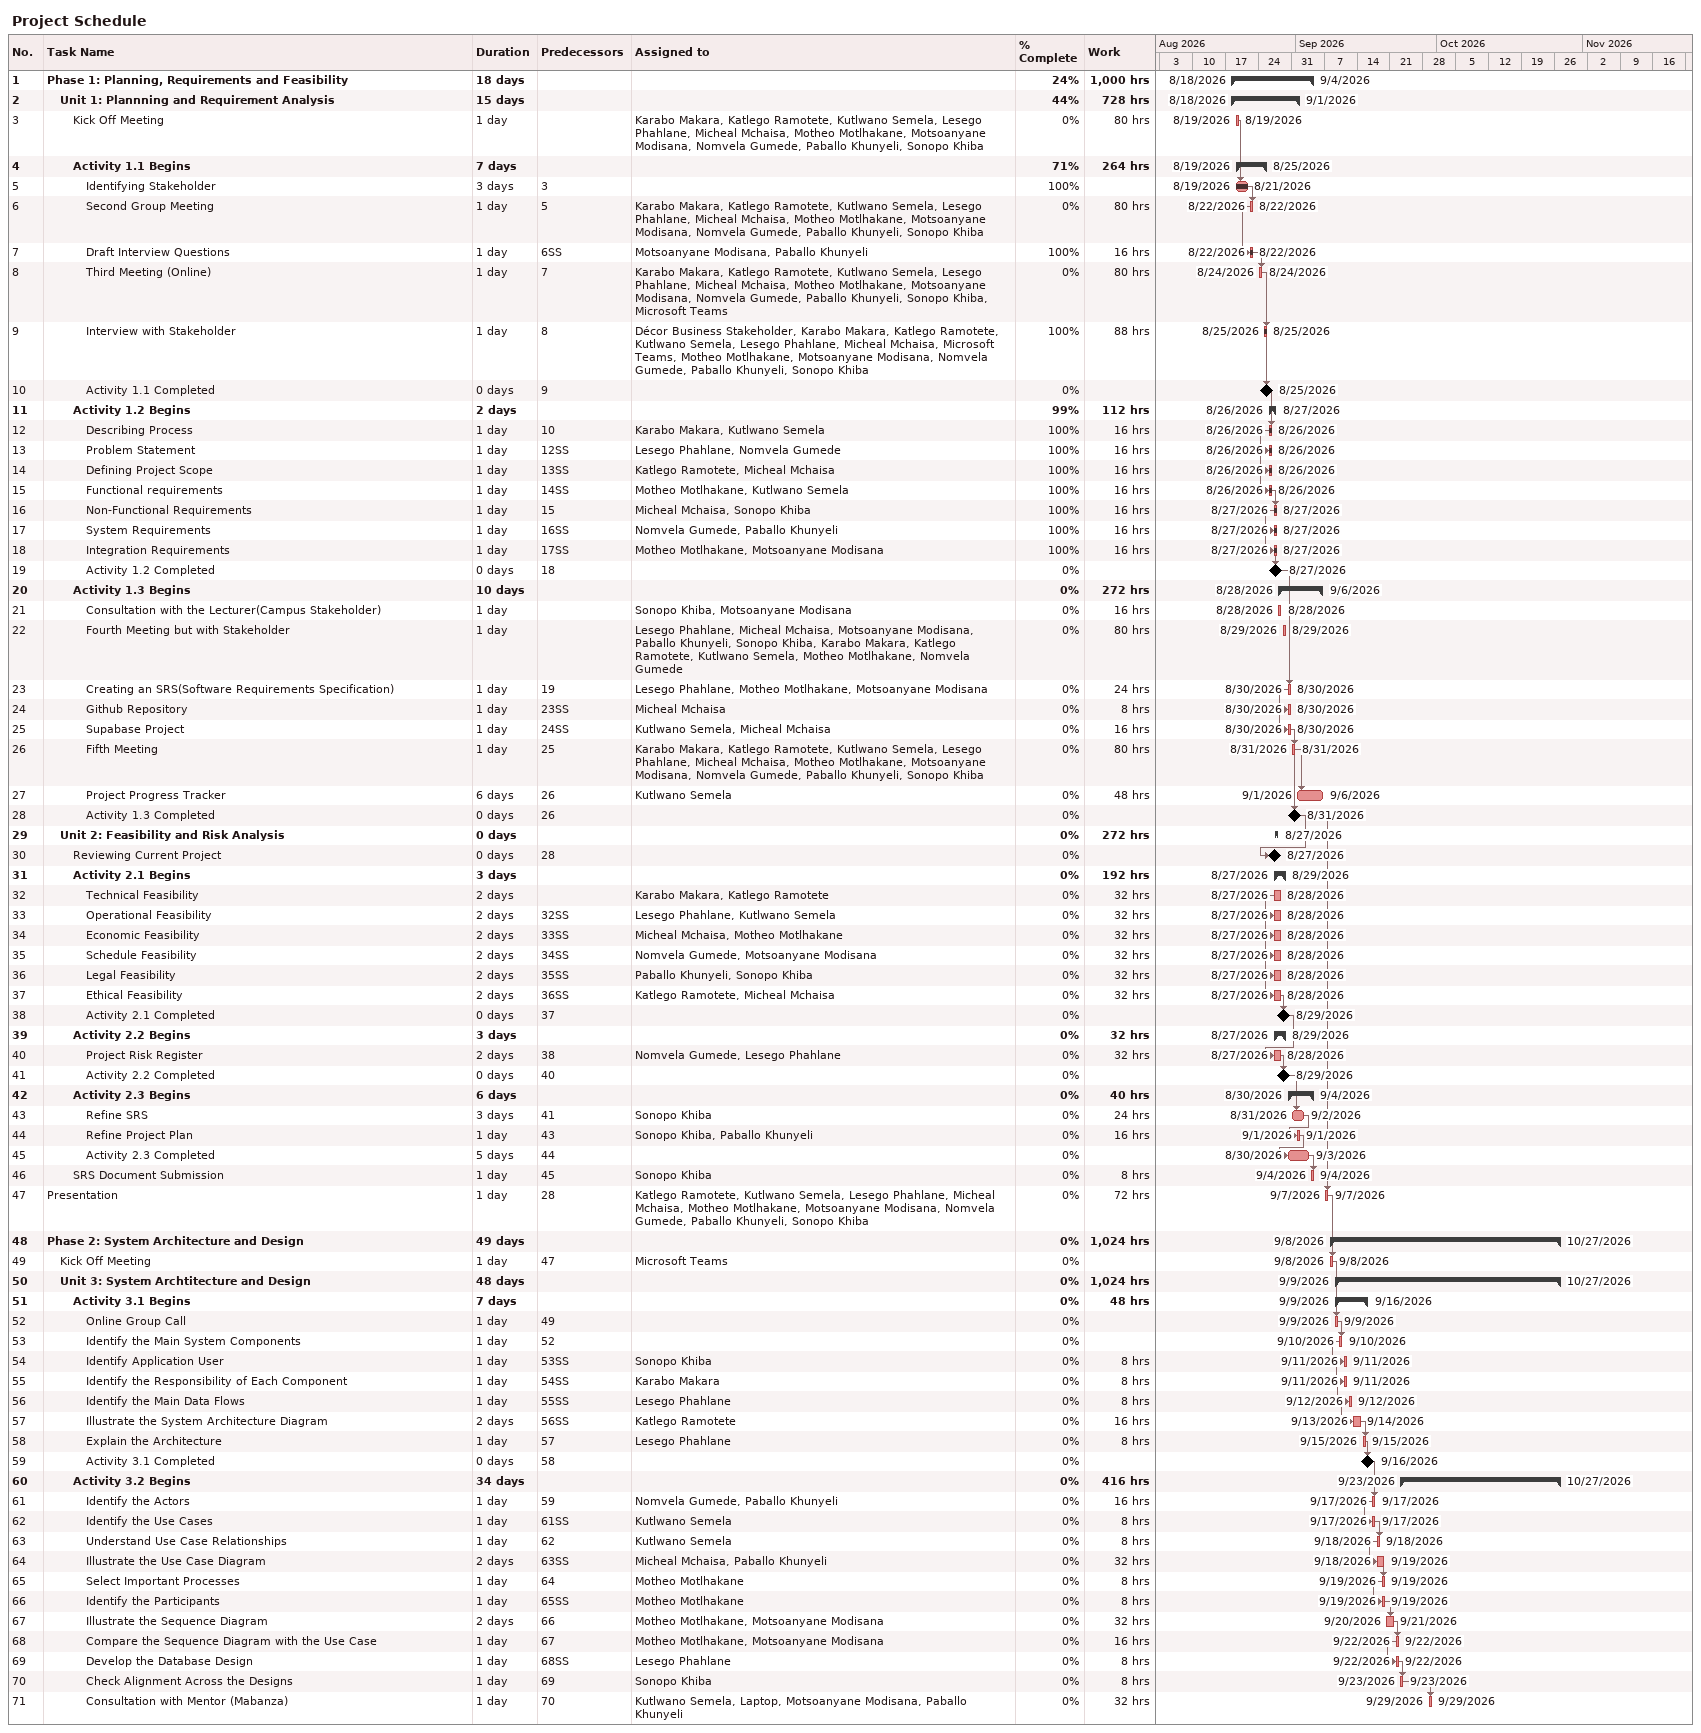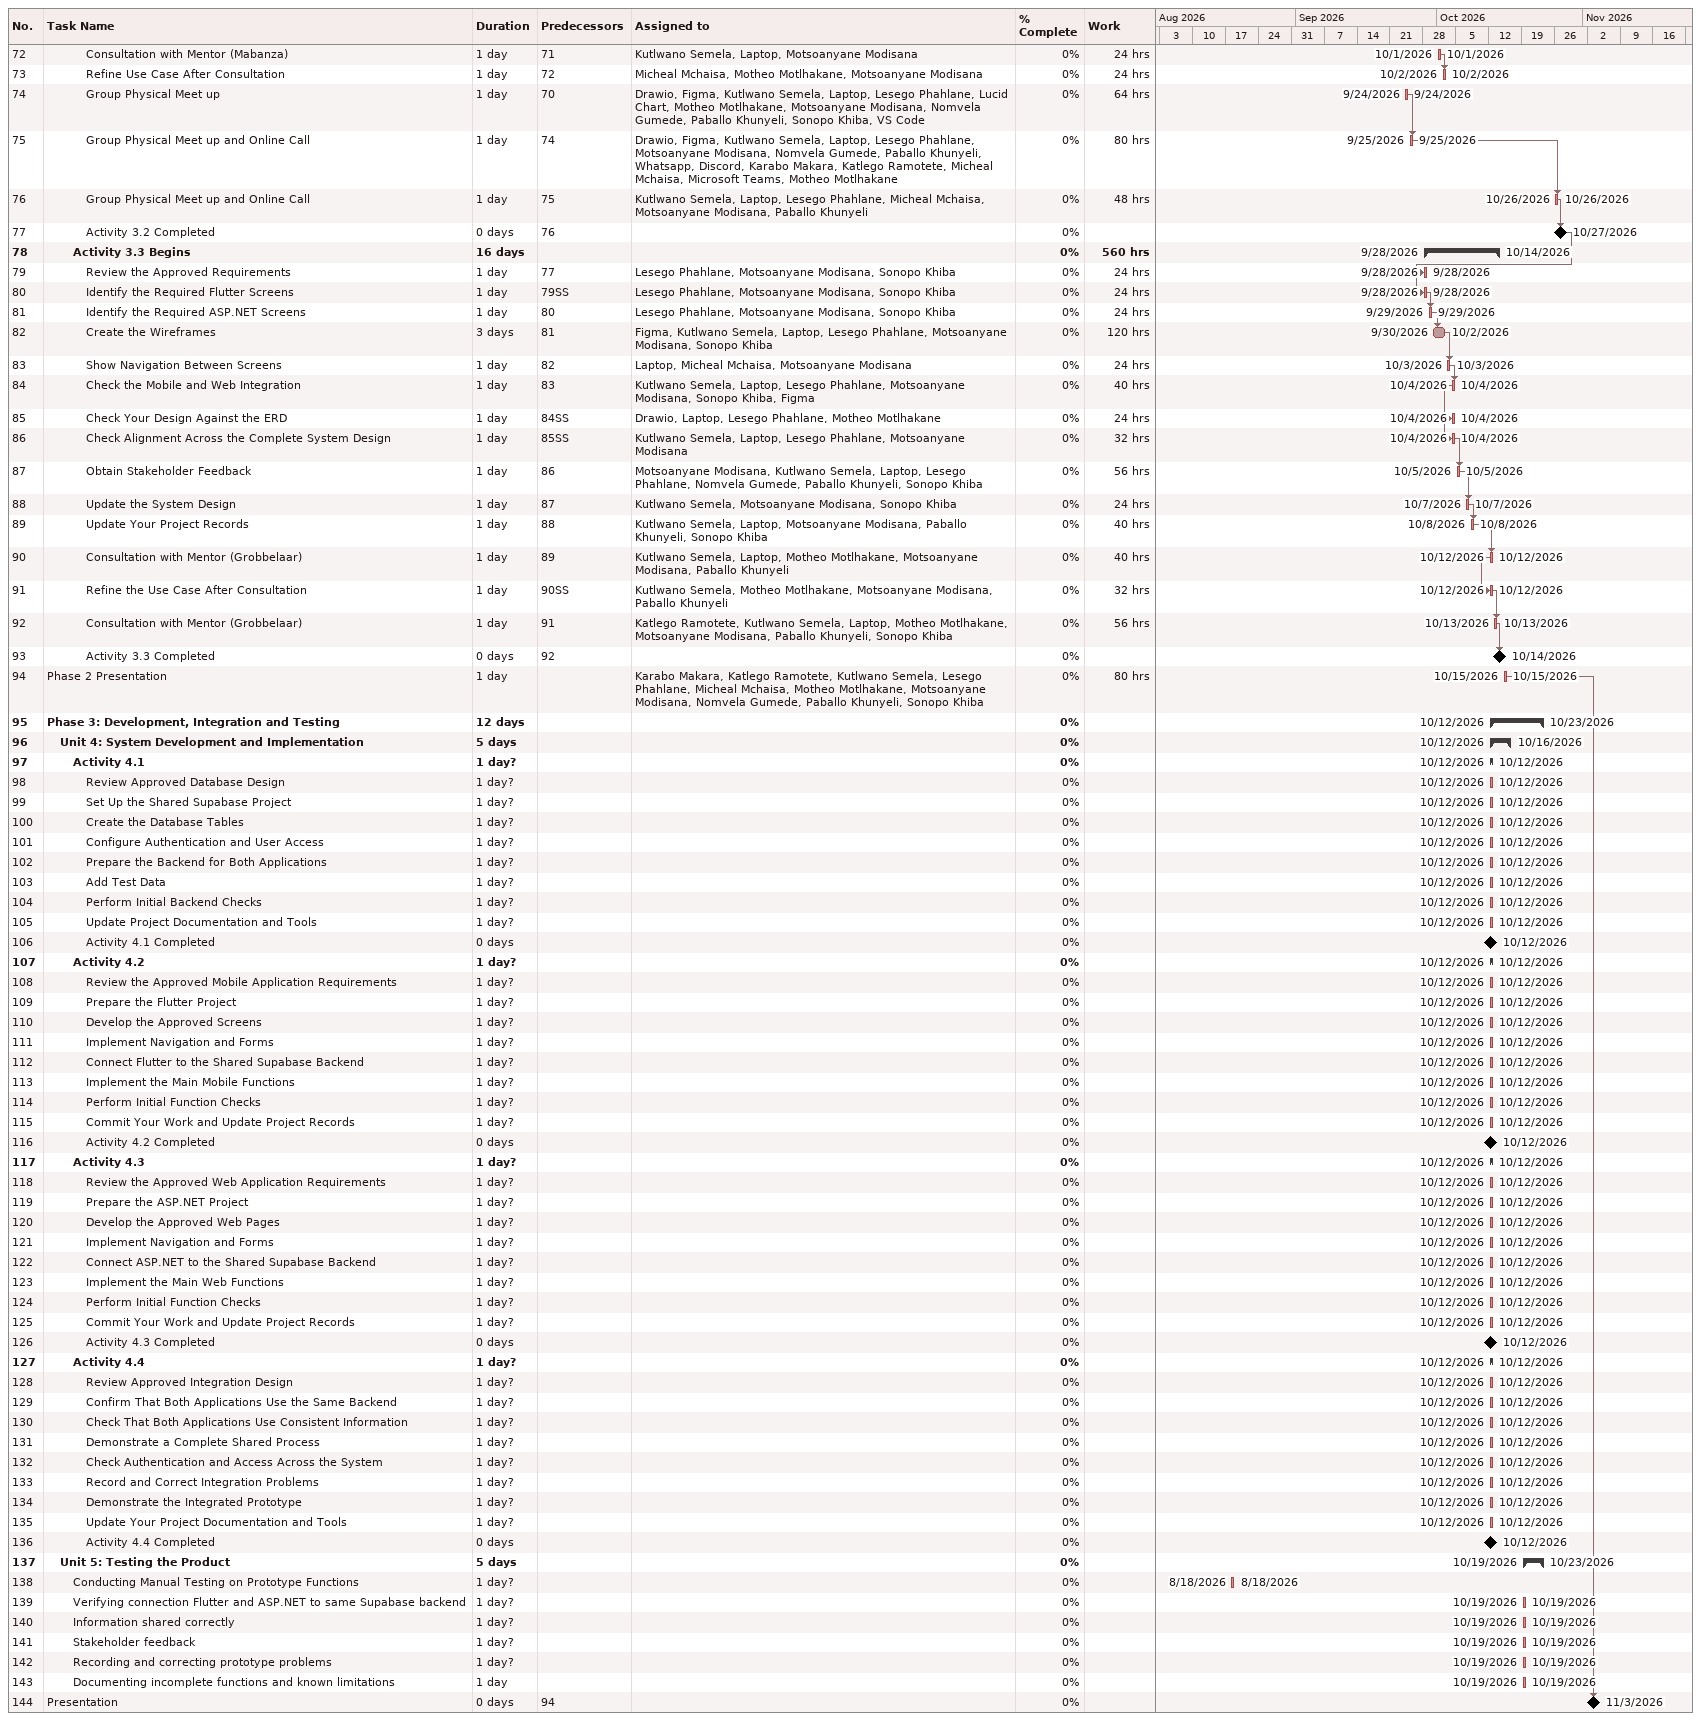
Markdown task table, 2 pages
Project Schedule

| ID | Level | Task | Duration | Start | Finish | Predecessors | Resources | % complete | Work (h) |
|---|---|---|---|---|---|---|---|---|---|
| 1 | 1 | **Phase 1: Planning, Requirements and Feasibility** | 18d | 2026-08-18 | 2026-09-04 |  |  | 24 | 1000 |
| 2 | 2 | **Unit 1: Plannning and Requirement Analysis** | 15d | 2026-08-18 | 2026-09-01 |  |  | 44 | 728 |
| 3 | 3 | Kick Off Meeting | 1d | 2026-08-19 | 2026-08-19 |  | Karabo Makara, Katlego Ramotete, Kutlwano Semela, Lesego Phahlane, Micheal Mchaisa, Motheo Motlhakane, Motsoanyane Modisana, Nomvela Gumede, Paballo Khunyeli, Sonopo Khiba | 0 | 80 |
| 4 | 3 | **Activity 1.1 Begins** | 7d | 2026-08-19 | 2026-08-25 |  |  | 71 | 264 |
| 5 | 4 | Identifying Stakeholder | 3d | 2026-08-19 | 2026-08-21 | 3 |  | 100 |  |
| 6 | 4 | Second Group Meeting | 1d | 2026-08-22 | 2026-08-22 | 5 | Karabo Makara, Katlego Ramotete, Kutlwano Semela, Lesego Phahlane, Micheal Mchaisa, Motheo Motlhakane, Motsoanyane Modisana, Nomvela Gumede, Paballo Khunyeli, Sonopo Khiba | 0 | 80 |
| 7 | 4 | Draft Interview Questions | 1d | 2026-08-22 | 2026-08-22 | 6SS | Motsoanyane Modisana, Paballo Khunyeli | 100 | 16 |
| 8 | 4 | Third Meeting (Online) | 1d | 2026-08-24 | 2026-08-24 | 7 | Karabo Makara, Katlego Ramotete, Kutlwano Semela, Lesego Phahlane, Micheal Mchaisa, Motheo Motlhakane, Motsoanyane Modisana, Nomvela Gumede, Paballo Khunyeli, Sonopo Khiba, Microsoft Teams | 0 | 80 |
| 9 | 4 | Interview with Stakeholder | 1d | 2026-08-25 | 2026-08-25 | 8 | Décor Business Stakeholder, Karabo Makara, Katlego Ramotete, Kutlwano Semela, Lesego Phahlane, Micheal Mchaisa, Microsoft Teams, Motheo Motlhakane, Motsoanyane Modisana, Nomvela Gumede, Paballo Khunyeli, Sonopo Khiba | 100 | 88 |
| 10 | 4 | Activity 1.1 Completed | 0d | 2026-08-25 | 2026-08-25 | 9 |  | 0 |  |
| 11 | 3 | **Activity 1.2 Begins** | 2d | 2026-08-26 | 2026-08-27 |  |  | 99 | 112 |
| 12 | 4 | Describing Process | 1d | 2026-08-26 | 2026-08-26 | 10 | Karabo Makara, Kutlwano Semela | 100 | 16 |
| 13 | 4 | Problem Statement | 1d | 2026-08-26 | 2026-08-26 | 12SS | Lesego Phahlane, Nomvela Gumede | 100 | 16 |
| 14 | 4 | Defining Project Scope | 1d | 2026-08-26 | 2026-08-26 | 13SS | Katlego Ramotete, Micheal Mchaisa | 100 | 16 |
| 15 | 4 | Functional requirements | 1d | 2026-08-26 | 2026-08-26 | 14SS | Motheo Motlhakane, Kutlwano Semela | 100 | 16 |
| 16 | 4 | Non-Functional Requirements | 1d | 2026-08-27 | 2026-08-27 | 15 | Micheal Mchaisa, Sonopo Khiba | 100 | 16 |
| 17 | 4 | System Requirements | 1d | 2026-08-27 | 2026-08-27 | 16SS | Nomvela Gumede, Paballo Khunyeli | 100 | 16 |
| 18 | 4 | Integration Requirements | 1d | 2026-08-27 | 2026-08-27 | 17SS | Motheo Motlhakane, Motsoanyane Modisana | 100 | 16 |
| 19 | 4 | Activity 1.2 Completed | 0d | 2026-08-27 | 2026-08-27 | 18 |  | 0 |  |
| 20 | 3 | **Activity 1.3 Begins** | 10d | 2026-08-28 | 2026-09-06 |  |  | 0 | 272 |
| 21 | 4 | Consultation with the Lecturer(Campus Stakeholder) | 1d | 2026-08-28 | 2026-08-28 |  | Sonopo Khiba, Motsoanyane Modisana | 0 | 16 |
| 22 | 4 | Fourth Meeting but with Stakeholder | 1d | 2026-08-29 | 2026-08-29 |  | Lesego Phahlane, Micheal Mchaisa, Motsoanyane Modisana, Paballo Khunyeli, Sonopo Khiba, Karabo Makara, Katlego Ramotete, Kutlwano Semela, Motheo Motlhakane, Nomvela Gumede | 0 | 80 |
| 23 | 4 | Creating an SRS(Software Requirements Specification) | 1d | 2026-08-30 | 2026-08-30 | 19 | Lesego Phahlane, Motheo Motlhakane, Motsoanyane Modisana | 0 | 24 |
| 24 | 4 | Github Repository | 1d | 2026-08-30 | 2026-08-30 | 23SS | Micheal Mchaisa | 0 | 8 |
| 25 | 4 | Supabase Project | 1d | 2026-08-30 | 2026-08-30 | 24SS | Kutlwano Semela, Micheal Mchaisa | 0 | 16 |
| 26 | 4 | Fifth Meeting | 1d | 2026-08-31 | 2026-08-31 | 25 | Karabo Makara, Katlego Ramotete, Kutlwano Semela, Lesego Phahlane, Micheal Mchaisa, Motheo Motlhakane, Motsoanyane Modisana, Nomvela Gumede, Paballo Khunyeli, Sonopo Khiba | 0 | 80 |
| 27 | 4 | Project Progress Tracker | 6d | 2026-09-01 | 2026-09-06 | 26 | Kutlwano Semela | 0 | 48 |
| 28 | 4 | Activity 1.3 Completed | 0d | 2026-08-31 | 2026-08-31 | 26 |  | 0 |  |
| 29 | 2 | **Unit 2: Feasibility and Risk Analysis** | 0d | 2026-08-27 | 2026-08-27 |  |  | 0 | 272 |
| 30 | 3 | Reviewing Current Project | 0d | 2026-08-27 | 2026-08-27 | 28 |  | 0 |  |
| 31 | 3 | **Activity 2.1 Begins** | 3d | 2026-08-27 | 2026-08-29 |  |  | 0 | 192 |
| 32 | 4 | Technical Feasibility | 2d | 2026-08-27 | 2026-08-28 |  | Karabo Makara, Katlego Ramotete | 0 | 32 |
| 33 | 4 | Operational Feasibility | 2d | 2026-08-27 | 2026-08-28 | 32SS | Lesego Phahlane, Kutlwano Semela | 0 | 32 |
| 34 | 4 | Economic Feasibility | 2d | 2026-08-27 | 2026-08-28 | 33SS | Micheal Mchaisa, Motheo Motlhakane | 0 | 32 |
| 35 | 4 | Schedule Feasibility | 2d | 2026-08-27 | 2026-08-28 | 34SS | Nomvela Gumede, Motsoanyane Modisana | 0 | 32 |
| 36 | 4 | Legal Feasibility | 2d | 2026-08-27 | 2026-08-28 | 35SS | Paballo Khunyeli, Sonopo Khiba | 0 | 32 |
| 37 | 4 | Ethical Feasibility | 2d | 2026-08-27 | 2026-08-28 | 36SS | Katlego Ramotete, Micheal Mchaisa | 0 | 32 |
| 38 | 4 | Activity 2.1 Completed | 0d | 2026-08-29 | 2026-08-29 | 37 |  | 0 |  |
| 39 | 3 | **Activity 2.2 Begins** | 3d | 2026-08-27 | 2026-08-29 |  |  | 0 | 32 |
| 40 | 4 | Project Risk Register | 2d | 2026-08-27 | 2026-08-28 | 38 | Nomvela Gumede, Lesego Phahlane | 0 | 32 |
| 41 | 4 | Activity 2.2 Completed | 0d | 2026-08-29 | 2026-08-29 | 40 |  | 0 |  |
| 42 | 3 | **Activity 2.3 Begins** | 6d | 2026-08-30 | 2026-09-04 |  |  | 0 | 40 |
| 43 | 4 | Refine SRS | 3d | 2026-08-31 | 2026-09-02 | 41 | Sonopo Khiba | 0 | 24 |
| 44 | 4 | Refine Project Plan | 1d | 2026-09-01 | 2026-09-01 | 43 | Sonopo Khiba, Paballo Khunyeli | 0 | 16 |
| 45 | 4 | Activity 2.3 Completed | 5d | 2026-08-30 | 2026-09-03 | 44 |  | 0 |  |
| 46 | 3 | SRS Document Submission | 1d | 2026-09-04 | 2026-09-04 | 45 | Sonopo Khiba | 0 | 8 |
| 47 | 1 | Presentation | 1d | 2026-09-07 | 2026-09-07 | 28 | Katlego Ramotete, Kutlwano Semela, Lesego Phahlane, Micheal Mchaisa, Motheo Motlhakane, Motsoanyane Modisana, Nomvela Gumede, Paballo Khunyeli, Sonopo Khiba | 0 | 72 |
| 48 | 1 | **Phase 2: System Architecture and Design** | 49d | 2026-09-08 | 2026-10-27 |  |  | 0 | 1024 |
| 49 | 2 | Kick Off Meeting | 1d | 2026-09-08 | 2026-09-08 | 47 | Microsoft Teams | 0 |  |
| 50 | 2 | **Unit 3: System Archtitecture and Design** | 48d | 2026-09-09 | 2026-10-27 |  |  | 0 | 1024 |
| 51 | 3 | **Activity 3.1 Begins** | 7d | 2026-09-09 | 2026-09-16 |  |  | 0 | 48 |
| 52 | 4 | Online Group Call | 1d | 2026-09-09 | 2026-09-09 | 49 |  | 0 |  |
| 53 | 4 | Identify the Main System Components | 1d | 2026-09-10 | 2026-09-10 | 52 |  | 0 |  |
| 54 | 4 | Identify Application User | 1d | 2026-09-11 | 2026-09-11 | 53SS | Sonopo Khiba | 0 | 8 |
| 55 | 4 | Identify the Responsibility of Each Component | 1d | 2026-09-11 | 2026-09-11 | 54SS | Karabo Makara | 0 | 8 |
| 56 | 4 | Identify the Main Data Flows | 1d | 2026-09-12 | 2026-09-12 | 55SS | Lesego Phahlane | 0 | 8 |
| 57 | 4 | Illustrate the System Architecture Diagram | 2d | 2026-09-13 | 2026-09-14 | 56SS | Katlego Ramotete | 0 | 16 |
| 58 | 4 | Explain the Architecture | 1d | 2026-09-15 | 2026-09-15 | 57 | Lesego Phahlane | 0 | 8 |
| 59 | 4 | Activity 3.1 Completed | 0d | 2026-09-16 | 2026-09-16 | 58 |  | 0 |  |
| 60 | 3 | **Activity 3.2 Begins** | 34d | 2026-09-23 | 2026-10-27 |  |  | 0 | 416 |
| 61 | 4 | Identify the Actors | 1d | 2026-09-17 | 2026-09-17 | 59 | Nomvela Gumede, Paballo Khunyeli | 0 | 16 |
| 62 | 4 | Identify the Use Cases | 1d | 2026-09-17 | 2026-09-17 | 61SS | Kutlwano Semela | 0 | 8 |
| 63 | 4 | Understand Use Case Relationships | 1d | 2026-09-18 | 2026-09-18 | 62 | Kutlwano Semela | 0 | 8 |
| 64 | 4 | Illustrate the Use Case Diagram | 2d | 2026-09-18 | 2026-09-19 | 63SS | Micheal Mchaisa, Paballo Khunyeli | 0 | 32 |
| 65 | 4 | Select Important Processes | 1d | 2026-09-19 | 2026-09-19 | 64 | Motheo Motlhakane | 0 | 8 |
| 66 | 4 | Identify the Participants | 1d | 2026-09-19 | 2026-09-19 | 65SS | Motheo Motlhakane | 0 | 8 |
| 67 | 4 | Illustrate the Sequence Diagram | 2d | 2026-09-20 | 2026-09-21 | 66 | Motheo Motlhakane, Motsoanyane Modisana | 0 | 32 |
| 68 | 4 | Compare the Sequence Diagram with the Use Case | 1d | 2026-09-22 | 2026-09-22 | 67 | Motheo Motlhakane, Motsoanyane Modisana | 0 | 16 |
| 69 | 4 | Develop the Database Design | 1d | 2026-09-22 | 2026-09-22 | 68SS | Lesego Phahlane | 0 | 8 |
| 70 | 4 | Check Alignment Across the Designs | 1d | 2026-09-23 | 2026-09-23 | 69 | Sonopo Khiba | 0 | 8 |
| 71 | 4 | Consultation with Mentor (Mabanza) | 1d | 2026-09-29 | 2026-09-29 | 70 | Kutlwano Semela, Laptop, Motsoanyane Modisana, Paballo Khunyeli | 0 | 32 |
| 72 | 4 | Consultation with Mentor (Mabanza) | 1d | 2026-10-01 | 2026-10-01 | 71 | Kutlwano Semela, Laptop, Motsoanyane Modisana | 0 | 24 |
| 73 | 4 | Refine Use Case After Consultation | 1d | 2026-10-02 | 2026-10-02 | 72 | Micheal Mchaisa, Motheo Motlhakane, Motsoanyane Modisana | 0 | 24 |
| 74 | 4 | Group Physical Meet up | 1d | 2026-09-24 | 2026-09-24 | 70 | Drawio, Figma, Kutlwano Semela, Laptop, Lesego Phahlane, Lucid Chart, Motheo Motlhakane, Motsoanyane Modisana, Nomvela Gumede, Paballo Khunyeli, Sonopo Khiba, VS Code | 0 | 64 |
| 75 | 4 | Group Physical Meet up and Online Call | 1d | 2026-09-25 | 2026-09-25 | 74 | Drawio, Figma, Kutlwano Semela, Laptop, Lesego Phahlane, Motsoanyane Modisana, Nomvela Gumede, Paballo Khunyeli, Whatsapp, Discord, Karabo Makara, Katlego Ramotete, Micheal Mchaisa, Microsoft Teams, Motheo Motlhakane | 0 | 80 |
| 76 | 4 | Group Physical Meet up and Online Call | 1d | 2026-10-26 | 2026-10-26 | 75 | Kutlwano Semela, Laptop, Lesego Phahlane, Micheal Mchaisa, Motsoanyane Modisana, Paballo Khunyeli | 0 | 48 |
| 77 | 4 | Activity 3.2 Completed | 0d | 2026-10-27 | 2026-10-27 | 76 |  | 0 |  |
| 78 | 3 | **Activity 3.3 Begins** | 16d | 2026-09-28 | 2026-10-14 |  |  | 0 | 560 |
| 79 | 4 | Review the Approved Requirements | 1d | 2026-09-28 | 2026-09-28 | 77 | Lesego Phahlane, Motsoanyane Modisana, Sonopo Khiba | 0 | 24 |
| 80 | 4 | Identify the Required Flutter Screens | 1d | 2026-09-28 | 2026-09-28 | 79SS | Lesego Phahlane, Motsoanyane Modisana, Sonopo Khiba | 0 | 24 |
| 81 | 4 | Identify the Required ASP.NET Screens | 1d | 2026-09-29 | 2026-09-29 | 80 | Lesego Phahlane, Motsoanyane Modisana, Sonopo Khiba | 0 | 24 |
| 82 | 4 | Create the Wireframes | 3d | 2026-09-30 | 2026-10-02 | 81 | Figma, Kutlwano Semela, Laptop, Lesego Phahlane, Motsoanyane Modisana, Sonopo Khiba | 0 | 120 |
| 83 | 4 | Show Navigation Between Screens | 1d | 2026-10-03 | 2026-10-03 | 82 | Laptop, Micheal Mchaisa, Motsoanyane Modisana | 0 | 24 |
| 84 | 4 | Check the Mobile and Web Integration | 1d | 2026-10-04 | 2026-10-04 | 83 | Kutlwano Semela, Laptop, Lesego Phahlane, Motsoanyane Modisana, Sonopo Khiba, Figma | 0 | 40 |
| 85 | 4 | Check Your Design Against the ERD | 1d | 2026-10-04 | 2026-10-04 | 84SS | Drawio, Laptop, Lesego Phahlane, Motheo Motlhakane | 0 | 24 |
| 86 | 4 | Check Alignment Across the Complete System Design | 1d | 2026-10-04 | 2026-10-04 | 85SS | Kutlwano Semela, Laptop, Lesego Phahlane, Motsoanyane Modisana | 0 | 32 |
| 87 | 4 | Obtain Stakeholder Feedback | 1d | 2026-10-05 | 2026-10-05 | 86 | Motsoanyane Modisana, Kutlwano Semela, Laptop, Lesego Phahlane, Nomvela Gumede, Paballo Khunyeli, Sonopo Khiba | 0 | 56 |
| 88 | 4 | Update the System Design | 1d | 2026-10-07 | 2026-10-07 | 87 | Kutlwano Semela, Motsoanyane Modisana, Sonopo Khiba | 0 | 24 |
| 89 | 4 | Update Your Project Records | 1d | 2026-10-08 | 2026-10-08 | 88 | Kutlwano Semela, Laptop, Motsoanyane Modisana, Paballo Khunyeli, Sonopo Khiba | 0 | 40 |
| 90 | 4 | Consultation with Mentor (Grobbelaar) | 1d | 2026-10-12 | 2026-10-12 | 89 | Kutlwano Semela, Laptop, Motheo Motlhakane, Motsoanyane Modisana, Paballo Khunyeli | 0 | 40 |
| 91 | 4 | Refine the Use Case After Consultation | 1d | 2026-10-12 | 2026-10-12 | 90SS | Kutlwano Semela, Motheo Motlhakane, Motsoanyane Modisana, Paballo Khunyeli | 0 | 32 |
| 92 | 4 | Consultation with Mentor (Grobbelaar) | 1d | 2026-10-13 | 2026-10-13 | 91 | Katlego Ramotete, Kutlwano Semela, Laptop, Motheo Motlhakane, Motsoanyane Modisana, Paballo Khunyeli, Sonopo Khiba | 0 | 56 |
| 93 | 4 | Activity 3.3 Completed | 0d | 2026-10-14 | 2026-10-14 | 92 |  | 0 |  |
| 94 | 1 | Phase 2 Presentation | 1d | 2026-10-15 | 2026-10-15 |  | Karabo Makara, Katlego Ramotete, Kutlwano Semela, Lesego Phahlane, Micheal Mchaisa, Motheo Motlhakane, Motsoanyane Modisana, Nomvela Gumede, Paballo Khunyeli, Sonopo Khiba | 0 | 80 |
| 95 | 1 | **Phase 3: Development, Integration and Testing** | 12d | 2026-10-12 | 2026-10-23 |  |  | 0 |  |
| 96 | 2 | **Unit 4: System Development and Implementation** | 5d | 2026-10-12 | 2026-10-16 |  |  | 0 |  |
| 97 | 3 | **Activity 4.1** | 1d? | 2026-10-12 | 2026-10-12 |  |  | 0 |  |
| 98 | 4 | Review Approved Database Design | 1d? | 2026-10-12 | 2026-10-12 |  |  | 0 |  |
| 99 | 4 | Set Up the Shared Supabase Project | 1d? | 2026-10-12 | 2026-10-12 |  |  | 0 |  |
| 100 | 4 | Create the Database Tables | 1d? | 2026-10-12 | 2026-10-12 |  |  | 0 |  |
| 101 | 4 | Configure Authentication and User Access | 1d? | 2026-10-12 | 2026-10-12 |  |  | 0 |  |
| 102 | 4 | Prepare the Backend for Both Applications | 1d? | 2026-10-12 | 2026-10-12 |  |  | 0 |  |
| 103 | 4 | Add Test Data | 1d? | 2026-10-12 | 2026-10-12 |  |  | 0 |  |
| 104 | 4 | Perform Initial Backend Checks | 1d? | 2026-10-12 | 2026-10-12 |  |  | 0 |  |
| 105 | 4 | Update Project Documentation and Tools | 1d? | 2026-10-12 | 2026-10-12 |  |  | 0 |  |
| 106 | 4 | Activity 4.1 Completed | 0d | 2026-10-12 | 2026-10-12 |  |  | 0 |  |
| 107 | 3 | **Activity 4.2** | 1d? | 2026-10-12 | 2026-10-12 |  |  | 0 |  |
| 108 | 4 | Review the Approved Mobile Application Requirements | 1d? | 2026-10-12 | 2026-10-12 |  |  | 0 |  |
| 109 | 4 | Prepare the Flutter Project | 1d? | 2026-10-12 | 2026-10-12 |  |  | 0 |  |
| 110 | 4 | Develop the Approved Screens | 1d? | 2026-10-12 | 2026-10-12 |  |  | 0 |  |
| 111 | 4 | Implement Navigation and Forms | 1d? | 2026-10-12 | 2026-10-12 |  |  | 0 |  |
| 112 | 4 | Connect Flutter to the Shared Supabase Backend | 1d? | 2026-10-12 | 2026-10-12 |  |  | 0 |  |
| 113 | 4 | Implement the Main Mobile Functions | 1d? | 2026-10-12 | 2026-10-12 |  |  | 0 |  |
| 114 | 4 | Perform Initial Function Checks | 1d? | 2026-10-12 | 2026-10-12 |  |  | 0 |  |
| 115 | 4 | Commit Your Work and Update Project Records | 1d? | 2026-10-12 | 2026-10-12 |  |  | 0 |  |
| 116 | 4 | Activity 4.2 Completed | 0d | 2026-10-12 | 2026-10-12 |  |  | 0 |  |
| 117 | 3 | **Activity 4.3** | 1d? | 2026-10-12 | 2026-10-12 |  |  | 0 |  |
| 118 | 4 | Review the Approved Web Application Requirements | 1d? | 2026-10-12 | 2026-10-12 |  |  | 0 |  |
| 119 | 4 | Prepare the ASP.NET Project | 1d? | 2026-10-12 | 2026-10-12 |  |  | 0 |  |
| 120 | 4 | Develop the Approved Web Pages | 1d? | 2026-10-12 | 2026-10-12 |  |  | 0 |  |
| 121 | 4 | Implement Navigation and Forms | 1d? | 2026-10-12 | 2026-10-12 |  |  | 0 |  |
| 122 | 4 | Connect ASP.NET to the Shared Supabase Backend | 1d? | 2026-10-12 | 2026-10-12 |  |  | 0 |  |
| 123 | 4 | Implement the Main Web Functions | 1d? | 2026-10-12 | 2026-10-12 |  |  | 0 |  |
| 124 | 4 | Perform Initial Function Checks | 1d? | 2026-10-12 | 2026-10-12 |  |  | 0 |  |
| 125 | 4 | Commit Your Work and Update Project Records | 1d? | 2026-10-12 | 2026-10-12 |  |  | 0 |  |
| 126 | 4 | Activity 4.3 Completed | 0d | 2026-10-12 | 2026-10-12 |  |  | 0 |  |
| 127 | 3 | **Activity 4.4** | 1d? | 2026-10-12 | 2026-10-12 |  |  | 0 |  |
| 128 | 4 | Review Approved Integration Design | 1d? | 2026-10-12 | 2026-10-12 |  |  | 0 |  |
| 129 | 4 | Confirm That Both Applications Use the Same Backend | 1d? | 2026-10-12 | 2026-10-12 |  |  | 0 |  |
| 130 | 4 | Check That Both Applications Use Consistent Information | 1d? | 2026-10-12 | 2026-10-12 |  |  | 0 |  |
| 131 | 4 | Demonstrate a Complete Shared Process | 1d? | 2026-10-12 | 2026-10-12 |  |  | 0 |  |
| 132 | 4 | Check Authentication and Access Across the System | 1d? | 2026-10-12 | 2026-10-12 |  |  | 0 |  |
| 133 | 4 | Record and Correct Integration Problems | 1d? | 2026-10-12 | 2026-10-12 |  |  | 0 |  |
| 134 | 4 | Demonstrate the Integrated Prototype | 1d? | 2026-10-12 | 2026-10-12 |  |  | 0 |  |
| 135 | 4 | Update Your Project Documentation and Tools | 1d? | 2026-10-12 | 2026-10-12 |  |  | 0 |  |
| 136 | 4 | Activity 4.4 Completed | 0d | 2026-10-12 | 2026-10-12 |  |  | 0 |  |
| 137 | 2 | **Unit 5: Testing the Product** | 5d | 2026-10-19 | 2026-10-23 |  |  | 0 |  |
| 138 | 3 | Conducting Manual Testing on Prototype Functions | 1d? | 2026-08-18 | 2026-08-18 |  |  | 0 |  |
| 139 | 3 | Verifying connection Flutter and ASP.NET to same Supabase backend | 1d? | 2026-10-19 | 2026-10-19 |  |  | 0 |  |
| 140 | 3 | Information shared correctly | 1d? | 2026-10-19 | 2026-10-19 |  |  | 0 |  |
| 141 | 3 | Stakeholder feedback | 1d? | 2026-10-19 | 2026-10-19 |  |  | 0 |  |
| 142 | 3 | Recording and correcting prototype problems | 1d? | 2026-10-19 | 2026-10-19 |  |  | 0 |  |
| 143 | 3 | Documenting incomplete functions and known limitations | 1d | 2026-10-19 | 2026-10-19 |  |  | 0 |  |
| 144 | 1 | Presentation | 0d | 2026-11-03 | 2026-11-03 | 94 |  | 0 |  |
